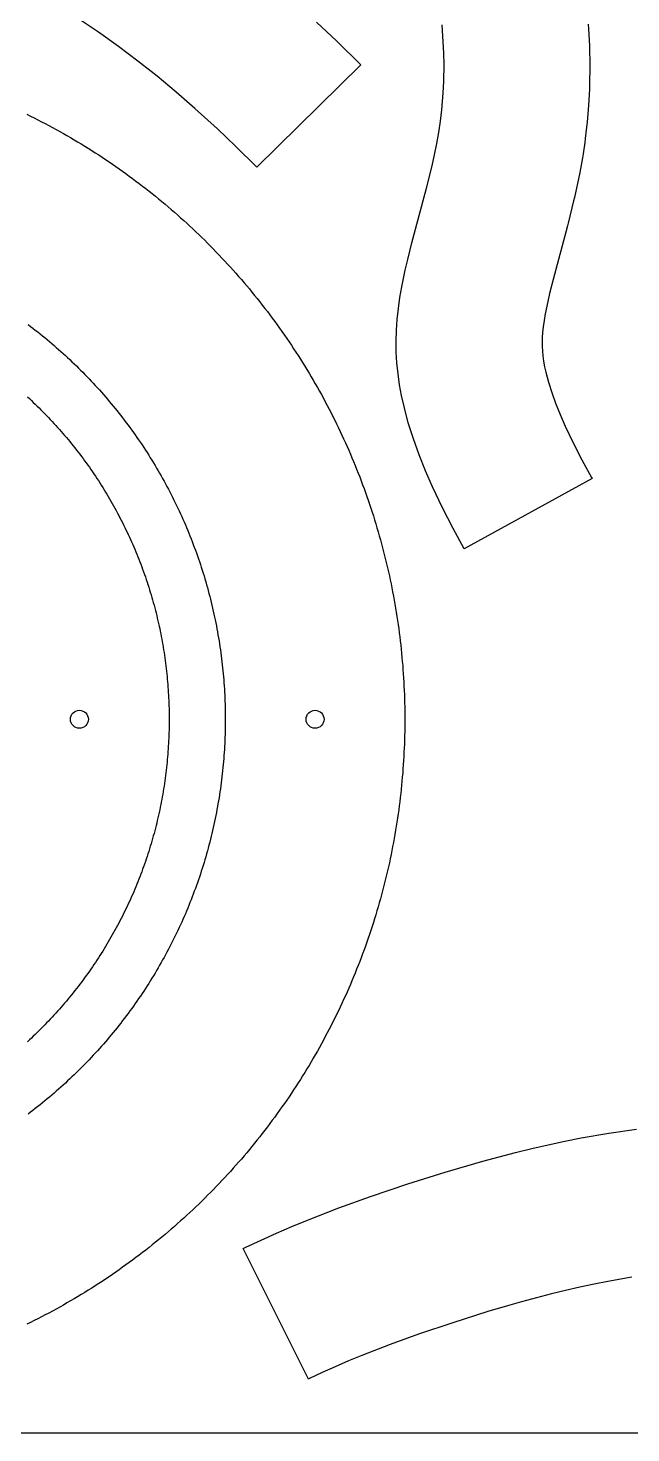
# Model space of a CAD drawing. Header units: metres. Extents: x 0 to 2100, y 0 to 2800.
# Drawn here: x 1078 to 1347, y 0 to 626 of the extents above; entities that cross this region are included whole.
import ezdxf

# ---------------------------------------------------------------- set-up
doc = ezdxf.new("R2010")
doc.units = ezdxf.units.M
for name, color, linetype in [('DELIK_D8', 6, 'Continuous'), ('KALINLASTIRMA', 5, 'Continuous'), ('KAPAK_D39_STOK', 3, 'Continuous'), ('KAPAK_D60', 1, 'Continuous'), ('PLAKA', 8, 'Continuous')]:
    doc.layers.add(name, color=color, linetype=linetype)

msp = doc.modelspace()

# ---------------------------------------------------------------- linework, layer by layer
at = {"layer": 'DELIK_D8'}
for centre in [(1101, 318), (1206, 318)]:
    msp.add_circle(centre, 4, dxfattribs=at)
at = {"layer": 'KALINLASTIRMA'}
for points in [[(1206.71, 628.71), (1215.78, 620.11), (1215.78, 620.11), (1226.4, 609.67), (1226.4, 609.67), (1226.4, 609.67), (1180.13, 564), (1180.13, 564), (1180.13, 564), (1170.62, 573.35), (1170.62, 573.35), (1162.47, 581.08), (1162.47, 581.08), (1152.4, 590.24), (1152.4, 590.24), (1144.07, 597.49), (1144.07, 597.49), (1135.6, 604.53), (1135.6, 604.53), (1127.04, 611.31), (1127.04, 611.31), (1118.36, 617.84), (1118.36, 617.84), (1109.54, 624.13), (1109.54, 624.13), (1100.6, 630.15)], [(1327.78, 627.68), (1327.92, 625.62), (1327.92, 625.62), (1328.3, 618.05), (1328.3, 618.05), (1328.37, 615.95), (1328.37, 615.95), (1328.46, 610.9), (1328.46, 610.9), (1328.47, 608.75), (1328.47, 608.75), (1328.35, 601.17), (1328.35, 601.17), (1328.28, 598.98), (1328.28, 598.98), (1328.03, 593.93), (1328.03, 593.93), (1327.88, 591.69), (1327.88, 591.69), (1327.25, 584.14), (1327.25, 584.14), (1327.02, 581.86), (1327.02, 581.86), (1326.42, 576.84), (1326.42, 576.84), (1326.17, 574.99), (1326.17, 574.99), (1325.42, 569.98), (1325.42, 569.98), (1325.13, 568.21), (1325.13, 568.21), (1324.25, 563.22), (1324.25, 563.22), (1323.96, 561.68), (1323.96, 561.68), (1322.95, 556.71), (1322.95, 556.71), (1322.68, 555.42), (1322.68, 555.42), (1321.57, 550.46), (1321.57, 550.46), (1321.23, 549.01), (1321.23, 549.01), (1318.79, 539.13), (1318.48, 537.94), (1312.06, 513.95), (1312.06, 513.95), (1310.5, 507.73), (1310.5, 507.73), (1309.69, 504.22), (1309.69, 504.21), (1308.56, 498.68), (1308.56, 498.68), (1308.05, 495.74), (1308.05, 495.74), (1307.64, 492.9), (1307.64, 492.9), (1307.36, 490.35), (1307.36, 490.35), (1307.2, 488.07), (1307.2, 488.07), (1307.14, 486.04), (1307.14, 486.04), (1307.17, 484.11), (1307.17, 484.11), (1307.29, 482.08), (1307.29, 482.08), (1307.51, 479.91), (1307.51, 479.9), (1307.85, 477.57), (1307.85, 477.57), (1308.31, 475.08), (1308.31, 475.08), (1308.83, 472.69), (1308.83, 472.69), (1310.03, 468.18), (1310.03, 468.18), (1311.45, 463.64), (1311.45, 463.64), (1313.17, 458.83), (1313.17, 458.83), (1315.2, 453.76), (1315.2, 453.76), (1317.45, 448.61), (1317.45, 448.61), (1321.01, 441.14), (1321.01, 441.14), (1324.93, 433.55), (1324.93, 433.54), (1329.18, 425.78), (1329.18, 425.78), (1329.5, 425.22), (1329.5, 425.22), (1329.5, 425.22), (1329.5, 425.22), (1272.48, 394), (1272.48, 394), (1272.48, 394), (1267.52, 403.04), (1267.52, 403.04), (1262.77, 412.26), (1262.77, 412.26), (1258.32, 421.59), (1258.32, 421.59), (1255.23, 428.66), (1255.23, 428.66), (1252.38, 435.79), (1252.38, 435.79), (1249.81, 442.95), (1249.81, 442.95), (1247.56, 450.16), (1247.56, 450.16), (1245.65, 457.39), (1245.65, 457.39), (1244.58, 462.23), (1244.58, 462.23), (1243.69, 467.07), (1243.69, 467.07), (1242.99, 471.93), (1242.99, 471.93), (1242.49, 476.78), (1242.49, 476.78), (1242.2, 481.64), (1242.2, 481.64), (1242.12, 486.49), (1242.12, 486.49), (1242.27, 491.35), (1242.27, 491.35), (1242.61, 496.2), (1242.61, 496.2), (1243.14, 501.06), (1243.14, 501.06), (1243.84, 505.91), (1243.84, 505.91), (1244.68, 510.77), (1244.68, 510.77), (1246.18, 518.06), (1246.18, 518.06), (1247.3, 522.93), (1247.3, 522.93), (1249.13, 530.24), (1249.13, 530.24), (1255.69, 554.74), (1255.69, 554.74), (1258.13, 564.62), (1258.13, 564.62), (1259.24, 569.58), (1259.24, 569.58), (1260.25, 574.56), (1260.25, 574.56), (1261.13, 579.54), (1261.13, 579.54), (1261.88, 584.55), (1261.88, 584.55), (1262.48, 589.57), (1262.48, 589.57), (1263.11, 597.12), (1263.11, 597.12), (1263.36, 602.17), (1263.36, 602.17), (1263.47, 609.74), (1263.47, 609.74), (1263.38, 614.79), (1263.38, 614.79), (1263, 622.36), (1263, 622.36), (1262.59, 627.39)], [(1347.18, 69.39), (1336.52, 67.52), (1336.52, 67.52), (1330.37, 66.31), (1330.37, 66.31), (1324, 64.94), (1324, 64.94), (1317.6, 63.47), (1317.6, 63.47), (1311.36, 61.95), (1311.36, 61.95), (1298, 58.41), (1298, 58.41), (1291.71, 56.62), (1291.71, 56.62), (1283.02, 54.04), (1283.02, 54.04), (1267.44, 49.12), (1267.44, 49.12), (1252.12, 43.96), (1252.12, 43.96), (1239.42, 39.38), (1239.42, 39.38), (1226.8, 34.48), (1226.8, 34.48), (1220.94, 32.07), (1220.94, 32.07), (1214.98, 29.5), (1214.98, 29.5), (1209.11, 26.87), (1209.11, 26.87), (1203.52, 24.24), (1203.52, 24.24), (1203.03, 24), (1203.03, 24), (1203.03, 24), (1174, 82.16), (1174, 82.16), (1174, 82.16), (1175.19, 82.75), (1175.19, 82.75), (1181.99, 85.94), (1181.99, 85.94), (1188.84, 89.02), (1188.84, 89.02), (1195.73, 91.98), (1195.73, 91.98), (1202.66, 94.83), (1202.66, 94.83), (1216.62, 100.25), (1216.62, 100.25), (1230.71, 105.34), (1230.71, 105.34), (1247.28, 110.92), (1247.28, 110.92), (1263.98, 116.19), (1263.98, 116.19), (1273.58, 119.04), (1273.58, 119.04), (1280.8, 121.09), (1280.8, 121.09), (1295.32, 124.94), (1295.32, 124.94), (1302.61, 126.72), (1302.61, 126.72), (1309.92, 128.4), (1309.92, 128.4), (1317.26, 129.97), (1317.26, 129.97), (1324.61, 131.43), (1324.61, 131.43), (1336.93, 133.58), (1336.93, 133.58), (1349.3, 135.37)]]:
    msp.add_lwpolyline(points, dxfattribs=at)
at = {"layer": 'KAPAK_D39_STOK'}
msp.add_lwpolyline([(1077.84, 461.68), (1078.72, 460.87), (1079.59, 460.05), (1080.46, 459.23), (1081.32, 458.4), (1082.18, 457.57), (1083.04, 456.73), (1083.89, 455.89), (1084.73, 455.04), (1085.57, 454.18), (1086.4, 453.32), (1087.23, 452.46), (1088.05, 451.59), (1088.87, 450.72), (1089.68, 449.84), (1090.49, 448.95), (1091.29, 448.06), (1092.08, 447.17), (1092.87, 446.27), (1093.66, 445.37), (1094.43, 444.46), (1095.21, 443.55), (1095.98, 442.63), (1096.74, 441.71), (1097.49, 440.78), (1098.24, 439.85), (1098.99, 438.91), (1099.73, 437.97), (1100.46, 437.02), (1101.19, 436.07), (1101.91, 435.12), (1102.63, 434.16), (1103.34, 433.2), (1104.04, 432.23), (1104.74, 431.26), (1105.43, 430.28), (1106.11, 429.3), (1106.79, 428.32), (1107.47, 427.33), (1108.14, 426.34), (1108.8, 425.34), (1109.45, 424.34), (1110.1, 423.33), (1110.75, 422.32), (1111.38, 421.31), (1112.01, 420.29), (1112.64, 419.27), (1113.26, 418.25), (1113.87, 417.22), (1114.47, 416.19), (1115.07, 415.15), (1115.67, 414.12), (1116.25, 413.07), (1116.83, 412.03), (1117.41, 410.98), (1117.97, 409.92), (1118.54, 408.87), (1119.09, 407.81), (1119.64, 406.74), (1120.18, 405.67), (1120.71, 404.6), (1121.24, 403.53), (1121.76, 402.45), (1122.28, 401.37), (1122.79, 400.29), (1123.29, 399.2), (1123.78, 398.11), (1124.27, 397.02), (1124.75, 395.93), (1125.23, 394.83), (1125.7, 393.73), (1126.16, 392.62), (1126.61, 391.52), (1127.06, 390.41), (1127.5, 389.29), (1127.93, 388.18), (1128.36, 387.06), (1128.78, 385.94), (1129.19, 384.82), (1129.6, 383.69), (1130, 382.57), (1130.39, 381.44), (1130.78, 380.3), (1131.16, 379.17), (1131.53, 378.03), (1131.89, 376.89), (1132.25, 375.75), (1132.6, 374.61), (1132.95, 373.46), (1133.28, 372.31), (1133.61, 371.16), (1133.94, 370.01), (1134.25, 368.85), (1134.56, 367.7), (1134.86, 366.54), (1135.16, 365.38), (1135.44, 364.22), (1135.72, 363.06), (1136, 361.89), (1136.26, 360.72), (1136.52, 359.56), (1136.77, 358.39), (1137.02, 357.22), (1137.25, 356.04), (1137.48, 354.87), (1137.71, 353.69), (1137.92, 352.52), (1138.13, 351.34), (1138.33, 350.16), (1138.52, 348.98), (1138.71, 347.8), (1138.89, 346.61), (1139.06, 345.43), (1139.23, 344.24), (1139.38, 343.06), (1139.53, 341.87), (1139.68, 340.68), (1139.81, 339.49), (1139.94, 338.3), (1140.06, 337.11), (1140.17, 335.92), (1140.28, 334.73), (1140.38, 333.54), (1140.47, 332.35), (1140.56, 331.15), (1140.63, 329.96), (1140.7, 328.76), (1140.77, 327.57), (1140.82, 326.37), (1140.87, 325.18), (1140.91, 323.98), (1140.94, 322.79), (1140.97, 321.59), (1140.99, 320.39), (1141, 319.2), (1141, 318), (1141, 318), (1141, 316.8), (1140.99, 315.61), (1140.97, 314.41), (1140.94, 313.21), (1140.91, 312.02), (1140.87, 310.82), (1140.82, 309.63), (1140.77, 308.43), (1140.7, 307.24), (1140.63, 306.04), (1140.56, 304.85), (1140.47, 303.65), (1140.38, 302.46), (1140.28, 301.27), (1140.17, 300.08), (1140.06, 298.89), (1139.94, 297.7), (1139.81, 296.51), (1139.68, 295.32), (1139.53, 294.13), (1139.38, 292.94), (1139.23, 291.76), (1139.06, 290.57), (1138.89, 289.39), (1138.71, 288.2), (1138.52, 287.02), (1138.33, 285.84), (1138.13, 284.66), (1137.92, 283.48), (1137.71, 282.31), (1137.48, 281.13), (1137.25, 279.96), (1137.02, 278.78), (1136.77, 277.61), (1136.52, 276.44), (1136.26, 275.28), (1136, 274.11), (1135.72, 272.94), (1135.44, 271.78), (1135.16, 270.62), (1134.86, 269.46), (1134.56, 268.3), (1134.25, 267.15), (1133.94, 265.99), (1133.61, 264.84), (1133.28, 263.69), (1132.95, 262.54), (1132.6, 261.39), (1132.25, 260.25), (1131.89, 259.11), (1131.53, 257.97), (1131.16, 256.83), (1130.78, 255.7), (1130.39, 254.56), (1130, 253.43), (1129.6, 252.31), (1129.19, 251.18), (1128.78, 250.06), (1128.36, 248.94), (1127.93, 247.82), (1127.5, 246.71), (1127.06, 245.59), (1126.61, 244.48), (1126.16, 243.38), (1125.7, 242.27), (1125.23, 241.17), (1124.75, 240.07), (1124.27, 238.98), (1123.78, 237.89), (1123.29, 236.8), (1122.79, 235.71), (1122.28, 234.63), (1121.76, 233.55), (1121.24, 232.47), (1120.71, 231.4), (1120.18, 230.33), (1119.64, 229.26), (1119.09, 228.19), (1118.54, 227.13), (1117.97, 226.08), (1117.41, 225.02), (1116.83, 223.97), (1116.25, 222.93), (1115.67, 221.88), (1115.07, 220.85), (1114.47, 219.81), (1113.87, 218.78), (1113.26, 217.75), (1112.64, 216.73), (1112.01, 215.71), (1111.38, 214.69), (1110.75, 213.68), (1110.1, 212.67), (1109.45, 211.66), (1108.8, 210.66), (1108.14, 209.66), (1107.47, 208.67), (1106.79, 207.68), (1106.11, 206.7), (1105.43, 205.72), (1104.74, 204.74), (1104.04, 203.77), (1103.34, 202.8), (1102.63, 201.84), (1101.91, 200.88), (1101.19, 199.93), (1100.46, 198.98), (1099.73, 198.03), (1098.99, 197.09), (1098.24, 196.15), (1097.49, 195.22), (1096.74, 194.29), (1095.98, 193.37), (1095.21, 192.45), (1094.43, 191.54), (1093.66, 190.63), (1092.87, 189.73), (1092.08, 188.83), (1091.29, 187.94), (1090.49, 187.05), (1089.68, 186.16), (1088.87, 185.28), (1088.05, 184.41), (1087.23, 183.54), (1086.4, 182.68), (1085.57, 181.82), (1084.73, 180.96), (1083.89, 180.11), (1083.04, 179.27), (1082.18, 178.43), (1081.32, 177.6), (1080.46, 176.77), (1079.59, 175.95), (1078.72, 175.13), (1077.84, 174.32)], dxfattribs=at)
at = {"layer": 'KAPAK_D60'}
for points in [[(1077.58, 587.6), (1079.24, 586.79), (1080.88, 585.97), (1082.53, 585.13), (1084.16, 584.29), (1085.79, 583.44), (1087.42, 582.58), (1089.04, 581.7), (1090.66, 580.82), (1092.27, 579.93), (1093.87, 579.03), (1095.47, 578.11), (1097.06, 577.19), (1098.65, 576.26), (1100.23, 575.32), (1101.81, 574.37), (1103.38, 573.41), (1104.94, 572.44), (1106.5, 571.46), (1108.05, 570.47), (1109.6, 569.47), (1111.14, 568.46), (1112.67, 567.44), (1114.2, 566.41), (1115.72, 565.38), (1117.23, 564.33), (1118.74, 563.28), (1120.24, 562.21), (1121.74, 561.14), (1123.23, 560.05), (1124.71, 558.96), (1126.18, 557.86), (1127.65, 556.75), (1129.11, 555.63), (1130.57, 554.5), (1132.02, 553.37), (1133.46, 552.22), (1134.89, 551.07), (1136.32, 549.9), (1137.74, 548.73), (1139.15, 547.55), (1140.55, 546.36), (1141.95, 545.16), (1143.34, 543.96), (1144.72, 542.74), (1146.1, 541.52), (1147.47, 540.29), (1148.83, 539.04), (1150.18, 537.8), (1151.53, 536.54), (1152.86, 535.27), (1154.19, 534), (1155.51, 532.72), (1156.83, 531.43), (1158.13, 530.13), (1159.43, 528.83), (1160.72, 527.51), (1162, 526.19), (1163.27, 524.86), (1164.54, 523.53), (1165.8, 522.18), (1167.04, 520.83), (1168.29, 519.47), (1169.52, 518.1), (1170.74, 516.72), (1171.96, 515.34), (1173.16, 513.95), (1174.36, 512.55), (1175.55, 511.15), (1176.73, 509.74), (1177.9, 508.32), (1179.07, 506.89), (1180.22, 505.46), (1181.37, 504.02), (1182.5, 502.57), (1183.63, 501.11), (1184.75, 499.65), (1185.86, 498.18), (1186.96, 496.71), (1188.05, 495.23), (1189.14, 493.74), (1190.21, 492.24), (1191.28, 490.74), (1192.33, 489.23), (1193.38, 487.72), (1194.41, 486.2), (1195.44, 484.67), (1196.46, 483.14), (1197.47, 481.6), (1198.47, 480.05), (1199.46, 478.5), (1200.44, 476.94), (1201.41, 475.38), (1202.37, 473.81), (1203.32, 472.23), (1204.26, 470.65), (1205.19, 469.06), (1206.11, 467.47), (1207.03, 465.87), (1207.93, 464.27), (1208.82, 462.66), (1209.7, 461.04), (1210.58, 459.42), (1211.44, 457.79), (1212.29, 456.16), (1213.13, 454.53), (1213.97, 452.88), (1214.79, 451.24), (1215.6, 449.58), (1216.4, 447.93), (1217.2, 446.27), (1217.98, 444.6), (1218.75, 442.93), (1219.51, 441.25), (1220.26, 439.57), (1221, 437.89), (1221.73, 436.2), (1222.45, 434.5), (1223.16, 432.81), (1223.86, 431.1), (1224.55, 429.4), (1225.23, 427.68), (1225.9, 425.97), (1226.56, 424.25), (1227.2, 422.53), (1227.84, 420.8), (1228.46, 419.07), (1229.08, 417.33), (1229.68, 415.59), (1230.28, 413.85), (1230.86, 412.1), (1231.43, 410.35), (1231.99, 408.6), (1232.54, 406.85), (1233.08, 405.09), (1233.61, 403.32), (1234.13, 401.56), (1234.64, 399.79), (1235.13, 398.01), (1235.62, 396.24), (1236.09, 394.46), (1236.56, 392.68), (1237.01, 390.89), (1237.45, 389.11), (1237.88, 387.32), (1238.3, 385.53), (1238.71, 383.73), (1239.11, 381.93), (1239.5, 380.13), (1239.87, 378.33), (1240.24, 376.53), (1240.59, 374.72), (1240.93, 372.91), (1241.26, 371.1), (1241.58, 369.29), (1241.89, 367.47), (1242.19, 365.66), (1242.48, 363.84), (1242.75, 362.02), (1243.02, 360.2), (1243.27, 358.37), (1243.51, 356.55), (1243.74, 354.72), (1243.96, 352.9), (1244.17, 351.07), (1244.37, 349.24), (1244.56, 347.41), (1244.73, 345.57), (1244.89, 343.74), (1245.05, 341.9), (1245.19, 340.07), (1245.32, 338.23), (1245.44, 336.4), (1245.54, 334.56), (1245.64, 332.72), (1245.72, 330.88), (1245.8, 329.04), (1245.86, 327.2), (1245.91, 325.36), (1245.95, 323.52), (1245.98, 321.68), (1245.99, 319.84), (1246, 318), (1246, 318), (1245.99, 316.16), (1245.98, 314.32), (1245.95, 312.48), (1245.91, 310.64), (1245.86, 308.8), (1245.8, 306.96), (1245.72, 305.12), (1245.64, 303.28), (1245.54, 301.44), (1245.44, 299.6), (1245.32, 297.77), (1245.19, 295.93), (1245.05, 294.1), (1244.89, 292.26), (1244.73, 290.43), (1244.56, 288.59), (1244.37, 286.76), (1244.17, 284.93), (1243.96, 283.1), (1243.74, 281.28), (1243.51, 279.45), (1243.27, 277.63), (1243.02, 275.8), (1242.75, 273.98), (1242.48, 272.16), (1242.19, 270.34), (1241.89, 268.53), (1241.58, 266.71), (1241.26, 264.9), (1240.93, 263.09), (1240.59, 261.28), (1240.24, 259.47), (1239.87, 257.67), (1239.5, 255.87), (1239.11, 254.07), (1238.71, 252.27), (1238.3, 250.47), (1237.88, 248.68), (1237.45, 246.89), (1237.01, 245.11), (1236.56, 243.32), (1236.09, 241.54), (1235.62, 239.76), (1235.13, 237.99), (1234.64, 236.21), (1234.13, 234.44), (1233.61, 232.68), (1233.08, 230.91), (1232.54, 229.15), (1231.99, 227.4), (1231.43, 225.65), (1230.86, 223.9), (1230.28, 222.15), (1229.68, 220.41), (1229.08, 218.67), (1228.46, 216.93), (1227.84, 215.2), (1227.2, 213.47), (1226.56, 211.75), (1225.9, 210.03), (1225.23, 208.32), (1224.55, 206.6), (1223.86, 204.9), (1223.16, 203.19), (1222.45, 201.5), (1221.73, 199.8), (1221, 198.11), (1220.26, 196.43), (1219.51, 194.75), (1218.75, 193.07), (1217.98, 191.4), (1217.2, 189.73), (1216.4, 188.07), (1215.6, 186.42), (1214.79, 184.76), (1213.97, 183.12), (1213.13, 181.47), (1212.29, 179.84), (1211.44, 178.21), (1210.58, 176.58), (1209.7, 174.96), (1208.82, 173.34), (1207.93, 171.73), (1207.03, 170.13), (1206.11, 168.53), (1205.19, 166.94), (1204.26, 165.35), (1203.32, 163.77), (1202.37, 162.19), (1201.41, 160.62), (1200.44, 159.06), (1199.46, 157.5), (1198.47, 155.95), (1197.47, 154.4), (1196.46, 152.86), (1195.44, 151.33), (1194.41, 149.8), (1193.38, 148.28), (1192.33, 146.77), (1191.28, 145.26), (1190.21, 143.76), (1189.14, 142.26), (1188.05, 140.77), (1186.96, 139.29), (1185.86, 137.82), (1184.75, 136.35), (1183.63, 134.89), (1182.5, 133.43), (1181.37, 131.98), (1180.22, 130.54), (1179.07, 129.11), (1177.9, 127.68), (1176.73, 126.26), (1175.55, 124.85), (1174.36, 123.45), (1173.16, 122.05), (1171.96, 120.66), (1170.74, 119.28), (1169.52, 117.9), (1168.29, 116.53), (1167.04, 115.17), (1165.8, 113.82), (1164.54, 112.47), (1163.27, 111.14), (1162, 109.81), (1160.72, 108.49), (1159.43, 107.17), (1158.13, 105.87), (1156.83, 104.57), (1155.51, 103.28), (1154.19, 102), (1152.86, 100.73), (1151.53, 99.46), (1150.18, 98.2), (1148.83, 96.96), (1147.47, 95.71), (1146.1, 94.48), (1144.72, 93.26), (1143.34, 92.04), (1141.95, 90.84), (1140.55, 89.64), (1139.15, 88.45), (1137.74, 87.27), (1136.32, 86.1), (1134.89, 84.93), (1133.46, 83.78), (1132.02, 82.63), (1130.57, 81.5), (1129.11, 80.37), (1127.65, 79.25), (1126.18, 78.14), (1124.71, 77.04), (1123.23, 75.95), (1121.74, 74.86), (1120.24, 73.79), (1118.74, 72.72), (1117.23, 71.67), (1115.72, 70.62), (1114.2, 69.59), (1112.67, 68.56), (1111.14, 67.54), (1109.6, 66.53), (1108.05, 65.53), (1106.5, 64.54), (1104.94, 63.56), (1103.38, 62.59), (1101.81, 61.63), (1100.23, 60.68), (1098.65, 59.74), (1097.06, 58.81), (1095.47, 57.89), (1093.87, 56.97), (1092.27, 56.07), (1090.66, 55.18), (1089.04, 54.3), (1087.42, 53.42), (1085.79, 52.56), (1084.16, 51.71), (1082.53, 50.87), (1080.88, 50.03), (1079.24, 49.21), (1077.58, 48.4)], [(1078.14, 493.9), (1079.21, 493.08), (1080.28, 492.26), (1081.35, 491.44), (1082.41, 490.6), (1083.47, 489.76), (1084.52, 488.92), (1085.57, 488.06), (1086.61, 487.2), (1087.64, 486.34), (1088.67, 485.46), (1089.7, 484.59), (1090.72, 483.7), (1091.73, 482.81), (1092.74, 481.91), (1093.74, 481.01), (1094.74, 480.1), (1095.73, 479.18), (1096.72, 478.26), (1097.7, 477.33), (1098.67, 476.4), (1099.64, 475.46), (1100.61, 474.52), (1101.56, 473.56), (1102.52, 472.61), (1103.46, 471.64), (1104.4, 470.67), (1105.33, 469.7), (1106.26, 468.72), (1107.18, 467.73), (1108.1, 466.74), (1109.01, 465.74), (1109.91, 464.74), (1110.81, 463.73), (1111.7, 462.72), (1112.59, 461.7), (1113.46, 460.67), (1114.34, 459.64), (1115.2, 458.61), (1116.06, 457.57), (1116.92, 456.52), (1117.76, 455.47), (1118.6, 454.41), (1119.44, 453.35), (1120.26, 452.28), (1121.08, 451.21), (1121.9, 450.14), (1122.71, 449.05), (1123.51, 447.97), (1124.3, 446.88), (1125.09, 445.78), (1125.87, 444.68), (1126.64, 443.57), (1127.41, 442.46), (1128.17, 441.35), (1128.92, 440.23), (1129.67, 439.1), (1130.41, 437.97), (1131.14, 436.84), (1131.87, 435.7), (1132.59, 434.56), (1133.3, 433.41), (1134, 432.26), (1134.7, 431.1), (1135.39, 429.94), (1136.07, 428.78), (1136.75, 427.61), (1137.42, 426.44), (1138.08, 425.26), (1138.74, 424.08), (1139.38, 422.9), (1140.02, 421.71), (1140.66, 420.51), (1141.28, 419.32), (1141.9, 418.12), (1142.51, 416.91), (1143.11, 415.71), (1143.71, 414.5), (1144.3, 413.28), (1144.88, 412.06), (1145.45, 410.84), (1146.02, 409.61), (1146.58, 408.39), (1147.13, 407.15), (1147.67, 405.92), (1148.21, 404.68), (1148.73, 403.44), (1149.25, 402.19), (1149.77, 400.94), (1150.27, 399.69), (1150.77, 398.43), (1151.26, 397.18), (1151.74, 395.92), (1152.21, 394.65), (1152.68, 393.39), (1153.14, 392.12), (1153.59, 390.84), (1154.03, 389.57), (1154.47, 388.29), (1154.9, 387.01), (1155.32, 385.73), (1155.73, 384.44), (1156.13, 383.15), (1156.53, 381.86), (1156.91, 380.57), (1157.29, 379.27), (1157.67, 377.98), (1158.03, 376.68), (1158.39, 375.37), (1158.73, 374.07), (1159.07, 372.76), (1159.41, 371.46), (1159.73, 370.15), (1160.05, 368.83), (1160.35, 367.52), (1160.65, 366.2), (1160.95, 364.88), (1161.23, 363.56), (1161.51, 362.24), (1161.77, 360.92), (1162.03, 359.6), (1162.28, 358.27), (1162.53, 356.94), (1162.76, 355.61), (1162.99, 354.28), (1163.21, 352.95), (1163.42, 351.62), (1163.62, 350.28), (1163.81, 348.94), (1164, 347.61), (1164.18, 346.27), (1164.35, 344.93), (1164.51, 343.59), (1164.66, 342.25), (1164.8, 340.91), (1164.94, 339.56), (1165.07, 338.22), (1165.19, 336.88), (1165.3, 335.53), (1165.4, 334.18), (1165.5, 332.84), (1165.59, 331.49), (1165.66, 330.14), (1165.74, 328.79), (1165.8, 327.45), (1165.85, 326.1), (1165.9, 324.75), (1165.93, 323.4), (1165.96, 322.05), (1165.98, 320.7), (1166, 319.35), (1166, 318), (1166, 318), (1166, 316.65), (1165.98, 315.3), (1165.96, 313.95), (1165.93, 312.6), (1165.9, 311.25), (1165.85, 309.9), (1165.8, 308.55), (1165.74, 307.21), (1165.66, 305.86), (1165.59, 304.51), (1165.5, 303.16), (1165.4, 301.82), (1165.3, 300.47), (1165.19, 299.12), (1165.07, 297.78), (1164.94, 296.44), (1164.8, 295.09), (1164.66, 293.75), (1164.51, 292.41), (1164.35, 291.07), (1164.18, 289.73), (1164, 288.39), (1163.81, 287.06), (1163.62, 285.72), (1163.42, 284.38), (1163.21, 283.05), (1162.99, 281.72), (1162.76, 280.39), (1162.53, 279.06), (1162.28, 277.73), (1162.03, 276.4), (1161.77, 275.08), (1161.51, 273.76), (1161.23, 272.44), (1160.95, 271.12), (1160.65, 269.8), (1160.35, 268.48), (1160.05, 267.17), (1159.73, 265.85), (1159.41, 264.54), (1159.07, 263.24), (1158.73, 261.93), (1158.39, 260.63), (1158.03, 259.32), (1157.67, 258.02), (1157.29, 256.73), (1156.91, 255.43), (1156.53, 254.14), (1156.13, 252.85), (1155.73, 251.56), (1155.32, 250.27), (1154.9, 248.99), (1154.47, 247.71), (1154.03, 246.43), (1153.59, 245.16), (1153.14, 243.88), (1152.68, 242.61), (1152.21, 241.35), (1151.74, 240.08), (1151.26, 238.82), (1150.77, 237.57), (1150.27, 236.31), (1149.77, 235.06), (1149.25, 233.81), (1148.73, 232.56), (1148.21, 231.32), (1147.67, 230.08), (1147.13, 228.85), (1146.58, 227.61), (1146.02, 226.39), (1145.45, 225.16), (1144.88, 223.94), (1144.3, 222.72), (1143.71, 221.5), (1143.11, 220.29), (1142.51, 219.09), (1141.9, 217.88), (1141.28, 216.68), (1140.66, 215.49), (1140.02, 214.29), (1139.38, 213.1), (1138.74, 211.92), (1138.08, 210.74), (1137.42, 209.56), (1136.75, 208.39), (1136.07, 207.22), (1135.39, 206.06), (1134.7, 204.9), (1134, 203.74), (1133.3, 202.59), (1132.59, 201.44), (1131.87, 200.3), (1131.14, 199.16), (1130.41, 198.03), (1129.67, 196.9), (1128.92, 195.77), (1128.17, 194.65), (1127.41, 193.54), (1126.64, 192.43), (1125.87, 191.32), (1125.09, 190.22), (1124.3, 189.12), (1123.51, 188.03), (1122.71, 186.95), (1121.9, 185.86), (1121.08, 184.79), (1120.26, 183.72), (1119.44, 182.65), (1118.6, 181.59), (1117.76, 180.53), (1116.92, 179.48), (1116.06, 178.43), (1115.2, 177.39), (1114.34, 176.36), (1113.46, 175.33), (1112.59, 174.3), (1111.7, 173.28), (1110.81, 172.27), (1109.91, 171.26), (1109.01, 170.26), (1108.1, 169.26), (1107.18, 168.27), (1106.26, 167.28), (1105.33, 166.3), (1104.4, 165.33), (1103.46, 164.36), (1102.52, 163.39), (1101.56, 162.44), (1100.61, 161.48), (1099.64, 160.54), (1098.67, 159.6), (1097.7, 158.67), (1096.72, 157.74), (1095.73, 156.82), (1094.74, 155.9), (1093.74, 154.99), (1092.74, 154.09), (1091.73, 153.19), (1090.72, 152.3), (1089.7, 151.41), (1088.67, 150.54), (1087.64, 149.66), (1086.61, 148.8), (1085.57, 147.94), (1084.52, 147.08), (1083.47, 146.24), (1082.41, 145.4), (1081.35, 144.56), (1080.28, 143.74), (1079.21, 142.92), (1078.14, 142.1)]]:
    msp.add_lwpolyline(points, dxfattribs=at)
at = {"layer": 'PLAKA'}
msp.add_lwpolyline([(2100, 0), (2100, 2800), (0, 2800), (0, 0), (2100, 0)], close=True, dxfattribs=at)

doc.saveas('drawing.dxf')
